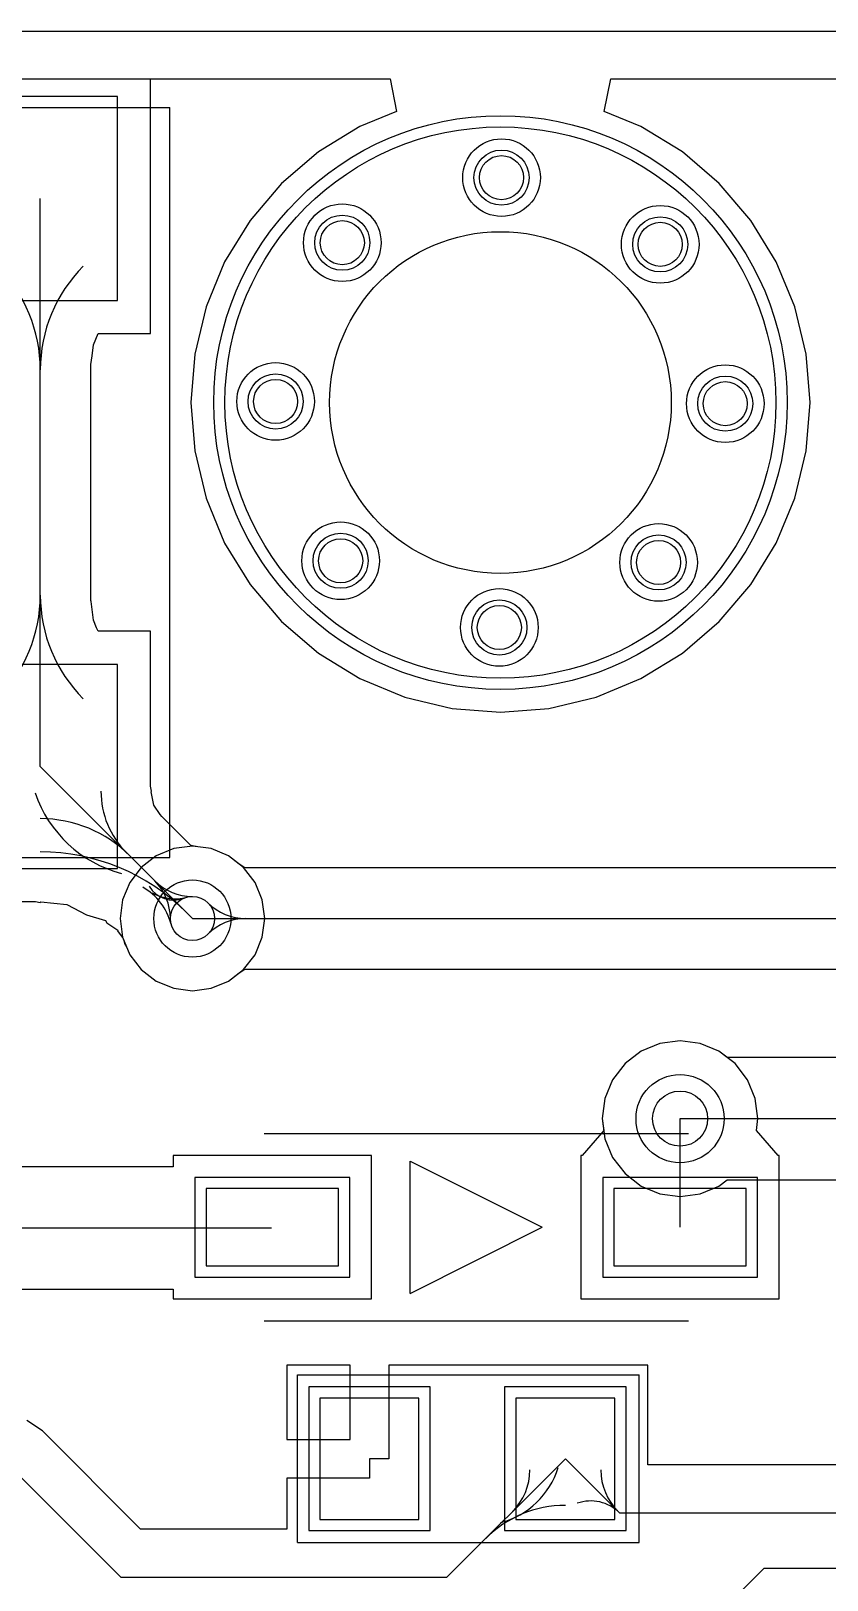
# Model space of a CAD drawing. Header units: millimetres. Extents: x 70.7 to 144.7, y 50.1 to 113.7.
# Drawn here: x 81.95 to 89.18, y 91.03 to 105.08 of the extents above; entities that cross this region are included whole.
import ezdxf

# ---------------------------------------------------------------- set-up
doc = ezdxf.new("R2010")
doc.units = ezdxf.units.MM
for name, color, linetype in [('BottomLayer', 5, 'Continuous'), ('BottomSolder', 6, 'Continuous'), ('KeepOutLayer', 6, 'Continuous'), ('MultiLayer', 9, 'Continuous'), ('PadHoleLayer', 156, 'Continuous'), ('TopLayer', 1, 'Continuous'), ('TopOverlay', 2, 'Continuous'), ('TopPaste', 8, 'Continuous'), ('TopSolder', 216, 'Continuous'), ('ViaHoleLayer', 16, 'Continuous')]:
    doc.layers.add(name, color=color, linetype=linetype)

# ---------------------------------------------------------------- blocks, each defined once
blk = doc.blocks.new('____7')
at = {"layer": 'BottomLayer'}
for centre, radius in [((0, 0), 2.5), ((0.01, 2.04), 0.25), ((-1.435, 1.45), 0.25), ((1.45, 1.435), 0.25), ((-2.04, 0.01), 0.25), ((2.04, -0.01), 0.25), ((-1.45, -1.435), 0.25), ((1.435, -1.45), 0.25), ((-0.01, -2.04), 0.25)]:
    blk.add_circle(centre, radius, dxfattribs=at)
at = {"layer": 'BottomSolder'}
for centre, radius in [((0, 0), 2.602), ((0.01, 2.04), 0.352), ((-1.435, 1.45), 0.352), ((1.45, 1.435), 0.352), ((-2.04, 0.01), 0.352), ((2.04, -0.01), 0.352), ((-1.45, -1.435), 0.352), ((1.435, -1.45), 0.352), ((-0.01, -2.04), 0.352)]:
    blk.add_circle(centre, radius, dxfattribs=at)
at = {"layer": 'MultiLayer'}
for centre, radius in [((0, 0), 2.5), ((0.01, 2.04), 0.25), ((-1.435, 1.45), 0.25), ((1.45, 1.435), 0.25), ((-2.04, 0.01), 0.25), ((2.04, -0.01), 0.25), ((-1.45, -1.435), 0.25), ((1.435, -1.45), 0.25), ((-0.01, -2.04), 0.25)]:
    blk.add_circle(centre, radius, dxfattribs=at)
at = {"layer": 'PadHoleLayer'}
for centre, radius in [((0.01, 2.04), 0.2), ((-1.435, 1.45), 0.2), ((0, 0), 1.55), ((1.45, 1.435), 0.2), ((-2.04, 0.01), 0.2), ((2.04, -0.01), 0.2), ((-1.45, -1.435), 0.2), ((1.435, -1.45), 0.2), ((-0.01, -2.04), 0.2)]:
    blk.add_circle(centre, radius, dxfattribs=at)
at = {"layer": 'TopLayer'}
for centre, radius in [((0, 0), 2.5), ((0.01, 2.04), 0.25), ((-1.435, 1.45), 0.25), ((1.45, 1.435), 0.25), ((-2.04, 0.01), 0.25), ((2.04, -0.01), 0.25), ((-1.45, -1.435), 0.25), ((1.435, -1.45), 0.25), ((-0.01, -2.04), 0.25)]:
    blk.add_circle(centre, radius, dxfattribs=at)
at = {"layer": 'TopSolder'}
for centre, radius in [((0, 0), 2.602), ((0.01, 2.04), 0.352), ((-1.435, 1.45), 0.352), ((1.45, 1.435), 0.352), ((-2.04, 0.01), 0.352), ((2.04, -0.01), 0.352), ((-1.45, -1.435), 0.352), ((1.435, -1.45), 0.352), ((-0.01, -2.04), 0.352)]:
    blk.add_circle(centre, radius, dxfattribs=at)
blk = doc.blocks.new('SOD_123___NEW_15')
at = {"layer": 'TopLayer'}
for p, q in [((-2.45, 0.35), (-2.45, -0.35)), ((-1.25, 0.35), (-2.45, 0.35)), ((-1.25, -0.35), (-1.25, 0.35)), ((1.25, 0.35), (1.25, -0.35)), ((2.45, 0.35), (1.25, 0.35)), ((2.45, -0.35), (2.45, 0.35)), ((-2.45, -0.35), (-1.25, -0.35)), ((1.25, -0.35), (2.45, -0.35))]:
    blk.add_line(p, q, dxfattribs=at)
at = {"layer": 'TopOverlay'}
for p, q in [((-1.925, 0.85), (1.925, 0.85)), ((-0.6, -0.6), (-0.6, 0.6)), ((-0.6, 0.6), (0.6, 0)), ((-0.6, -0.6), (0.6, 0)), ((-1.925, -0.85), (1.925, -0.85))]:
    blk.add_line(p, q, dxfattribs=at)
at = {"layer": 'TopPaste'}
for p, q in [((-2.45, 0.35), (-2.45, -0.35)), ((-1.25, 0.35), (-2.45, 0.35)), ((-1.25, -0.35), (-1.25, 0.35)), ((1.25, 0.35), (1.25, -0.35)), ((2.45, 0.35), (1.25, 0.35)), ((2.45, -0.35), (2.45, 0.35)), ((-2.45, -0.35), (-1.25, -0.35)), ((1.25, -0.35), (2.45, -0.35))]:
    blk.add_line(p, q, dxfattribs=at)
at = {"layer": 'TopSolder'}
for p, q in [((-2.552, 0.452), (-2.552, -0.452)), ((-1.148, 0.452), (-2.552, 0.452)), ((-1.148, -0.452), (-1.148, 0.452)), ((1.148, 0.452), (1.148, -0.452)), ((2.552, 0.452), (1.148, 0.452)), ((2.552, -0.452), (2.552, 0.452)), ((-2.552, -0.452), (-1.148, -0.452)), ((1.148, -0.452), (2.552, -0.452))]:
    blk.add_line(p, q, dxfattribs=at)
blk = doc.blocks.new('RES_0603_39')
at = {"layer": 'TopLayer'}
for p, q in [((-0.44, 0.55), (-1.338, 0.55)), ((-1.338, 0.55), (-1.338, -0.55)), ((-0.44, -0.55), (-0.44, 0.55)), ((1.338, 0.55), (0.44, 0.55)), ((0.44, 0.55), (0.44, -0.55)), ((1.338, -0.55), (1.338, 0.55)), ((-1.338, -0.55), (-0.44, -0.55)), ((0.44, -0.55), (1.338, -0.55))]:
    blk.add_line(p, q, dxfattribs=at)
at = {"layer": 'TopOverlay'}
for p, q in [((-1.54, 0.76), (-0.01, 0.76)), ((-1.54, -0.76), (-1.54, 0.76)), ((-0.34, 0.76), (1.56, 0.76)), ((1.56, -0.76), (1.56, 0.76)), ((-1.54, -0.76), (1.56, -0.76))]:
    blk.add_line(p, q, dxfattribs=at)
at = {"layer": 'TopPaste'}
for p, q in [((-0.44, 0.55), (-1.338, 0.55)), ((-1.338, 0.55), (-1.338, -0.55)), ((-0.44, -0.55), (-0.44, 0.55)), ((1.338, 0.55), (0.44, 0.55)), ((0.44, 0.55), (0.44, -0.55)), ((1.338, -0.55), (1.338, 0.55)), ((-1.338, -0.55), (-0.44, -0.55)), ((0.44, -0.55), (1.338, -0.55))]:
    blk.add_line(p, q, dxfattribs=at)
at = {"layer": 'TopSolder'}
for p, q in [((-0.338, 0.652), (-1.44, 0.652)), ((-1.44, 0.652), (-1.44, -0.652)), ((-0.338, -0.652), (-0.338, 0.652)), ((1.44, 0.652), (0.338, 0.652)), ((0.338, 0.652), (0.338, -0.652)), ((1.44, -0.652), (1.44, 0.652)), ((-1.44, -0.652), (-0.338, -0.652)), ((0.338, -0.652), (1.44, -0.652))]:
    blk.add_line(p, q, dxfattribs=at)
blk = doc.blocks.new('KEY_4P____52')
at = {"layer": 'TopLayer'}
for p, q in [((-2.7, 3.5), (-2.7, 1.65)), ((-1.3, 3.5), (-2.7, 3.5)), ((-1.3, 1.65), (-1.3, 3.5)), ((1.3, 3.5), (1.3, 1.65)), ((2.7, 3.5), (1.3, 3.5)), ((2.7, 1.65), (2.7, 3.5)), ((-2.7, 1.65), (-1.3, 1.65)), ((1.3, 1.65), (2.7, 1.65)), ((-2.7, -1.65), (-2.7, -3.5)), ((-1.3, -1.65), (-2.7, -1.65)), ((-1.3, -3.5), (-1.3, -1.65)), ((1.3, -1.65), (1.3, -3.5)), ((2.7, -1.65), (1.3, -1.65)), ((2.7, -3.5), (2.7, -1.65)), ((-2.7, -3.5), (-1.3, -3.5)), ((1.3, -3.5), (2.7, -3.5))]:
    blk.add_line(p, q, dxfattribs=at)
at = {"layer": 'TopOverlay'}
for p, q in [((-3.175, -3.4), (-3.175, 3.4)), ((-3.175, 3.4), (3.175, 3.4)), ((3.175, -3.4), (3.175, 3.4)), ((-3.175, -3.4), (3.175, -3.4))]:
    blk.add_line(p, q, dxfattribs=at)
at = {"layer": 'TopPaste'}
for p, q in [((-2.7, 3.5), (-2.7, 1.65)), ((-1.3, 3.5), (-2.7, 3.5)), ((-1.3, 1.65), (-1.3, 3.5)), ((1.3, 3.5), (1.3, 1.65)), ((2.7, 3.5), (1.3, 3.5)), ((2.7, 1.65), (2.7, 3.5)), ((-2.7, 1.65), (-1.3, 1.65)), ((1.3, 1.65), (2.7, 1.65)), ((-2.7, -1.65), (-2.7, -3.5)), ((-1.3, -1.65), (-2.7, -1.65)), ((-1.3, -3.5), (-1.3, -1.65)), ((1.3, -1.65), (1.3, -3.5)), ((2.7, -1.65), (1.3, -1.65)), ((2.7, -3.5), (2.7, -1.65)), ((-2.7, -3.5), (-1.3, -3.5)), ((1.3, -3.5), (2.7, -3.5))]:
    blk.add_line(p, q, dxfattribs=at)
at = {"layer": 'TopSolder'}
for p, q in [((-2.7, 3.5), (-2.7, 1.65)), ((-1.3, 3.5), (-2.7, 3.5)), ((-1.3, 1.65), (-1.3, 3.5)), ((1.3, 3.5), (1.3, 1.65)), ((2.7, 3.5), (1.3, 3.5)), ((2.7, 1.65), (2.7, 3.5)), ((-2.7, 1.65), (-1.3, 1.65)), ((1.3, 1.65), (2.7, 1.65)), ((-2.7, -1.65), (-2.7, -3.5)), ((-1.3, -1.65), (-2.7, -1.65)), ((-1.3, -3.5), (-1.3, -1.65)), ((1.3, -1.65), (1.3, -3.5)), ((2.7, -1.65), (1.3, -1.65)), ((2.7, -3.5), (2.7, -1.65)), ((-2.7, -3.5), (-1.3, -3.5)), ((1.3, -3.5), (2.7, -3.5))]:
    blk.add_line(p, q, dxfattribs=at)

msp = doc.modelspace()

# ---------------------------------------------------------------- linework, layer by layer
at = {"layer": 'BottomLayer'}
for p, q in [((77.422, 104.646), (85.211, 104.646)), ((85.211, 104.646), (85.27, 104.352)), ((87.154, 104.352), (87.213, 104.646)), ((87.213, 104.646), (137.498, 104.646)), ((85.27, 104.352), (84.937, 104.214)), ((87.487, 104.214), (87.154, 104.352)), ((84.937, 104.214), (84.561, 103.984)), ((87.863, 103.984), (87.487, 104.214)), ((84.561, 103.984), (84.226, 103.697)), ((88.198, 103.697), (87.863, 103.984)), ((84.226, 103.697), (83.94, 103.362)), ((88.484, 103.362), (88.198, 103.697)), ((83.94, 103.362), (83.709, 102.986)), ((88.714, 102.986), (88.484, 103.362)), ((83.709, 102.986), (83.541, 102.579)), ((88.883, 102.579), (88.714, 102.986)), ((83.541, 102.579), (83.438, 102.151)), ((88.986, 102.151), (88.883, 102.579)), ((83.438, 102.151), (83.403, 101.711)), ((89.021, 101.711), (88.986, 102.151)), ((83.403, 101.711), (83.438, 101.272)), ((88.986, 101.272), (89.021, 101.711)), ((83.438, 101.272), (83.541, 100.843)), ((88.883, 100.843), (88.986, 101.272)), ((83.541, 100.843), (83.709, 100.436)), ((88.714, 100.436), (88.883, 100.843)), ((83.709, 100.436), (83.94, 100.06)), ((88.484, 100.06), (88.714, 100.436)), ((83.94, 100.06), (84.226, 99.725)), ((88.198, 99.725), (88.484, 100.06)), ((84.226, 99.725), (84.561, 99.439)), ((87.863, 99.439), (88.198, 99.725)), ((84.561, 99.439), (84.937, 99.209)), ((87.487, 99.209), (87.863, 99.439)), ((84.937, 99.209), (85.344, 99.04)), ((87.08, 99.04), (87.487, 99.209)), ((85.344, 99.04), (85.773, 98.937)), ((85.773, 98.937), (86.212, 98.903)), ((86.212, 98.903), (86.651, 98.937)), ((86.651, 98.937), (87.08, 99.04)), ((83.247, 97.665), (83.089, 97.599)), ((83.417, 97.687), (83.247, 97.665)), ((83.587, 97.665), (83.417, 97.687)), ((83.745, 97.599), (83.587, 97.665)), ((83.089, 97.599), (82.953, 97.495)), ((83.842, 97.524), (83.745, 97.599)), ((83.883, 97.497), (83.842, 97.524)), ((82.953, 97.495), (82.849, 97.359)), ((83.883, 97.496), (83.883, 97.497)), ((83.883, 97.497), (83.883, 97.497)), ((83.898, 97.49), (83.883, 97.496)), ((100.422, 97.49), (83.898, 97.49)), ((82.849, 97.359), (82.784, 97.201)), ((82.784, 97.201), (82.761, 97.031)), ((82.761, 97.031), (82.784, 96.862)), ((83.417, 97.031), (100.422, 97.031)), ((82.784, 96.862), (82.849, 96.703)), ((82.849, 96.703), (82.953, 96.568)), ((82.953, 96.568), (83.089, 96.463)), ((83.745, 96.463), (83.842, 96.538)), ((83.842, 96.538), (83.883, 96.565)), ((83.883, 96.566), (83.898, 96.572)), ((83.883, 96.565), (83.883, 96.566)), ((83.883, 96.565), (83.883, 96.565)), ((83.898, 96.572), (100.232, 96.572)), ((83.089, 96.463), (83.247, 96.398)), ((83.247, 96.398), (83.417, 96.376)), ((83.417, 96.376), (83.587, 96.398)), ((83.587, 96.398), (83.745, 96.463)), ((87.489, 95.828), (87.343, 95.715)), ((87.659, 95.898), (87.489, 95.828)), ((87.842, 95.922), (87.659, 95.898)), ((88.025, 95.898), (87.842, 95.922)), ((88.195, 95.828), (88.025, 95.898)), ((88.269, 95.771), (88.195, 95.828)), ((87.343, 95.715), (87.23, 95.569)), ((95.368, 95.771), (88.269, 95.771)), ((87.23, 95.569), (87.16, 95.399)), ((87.16, 95.399), (87.136, 95.216)), ((87.136, 95.216), (87.16, 95.034)), ((87.842, 95.216), (95.368, 95.216)), ((87.16, 95.034), (87.23, 94.863)), ((87.23, 94.863), (87.343, 94.717)), ((87.343, 94.717), (87.489, 94.605)), ((87.489, 94.605), (87.659, 94.534)), ((88.025, 94.534), (88.195, 94.605)), ((88.195, 94.605), (88.269, 94.662)), ((88.269, 94.662), (95.138, 94.662)), ((87.659, 94.534), (87.842, 94.51)), ((87.842, 94.51), (88.025, 94.534))]:
    msp.add_line(p, q, dxfattribs=at)
for centre, radius in [((83.417, 97.031), 0.35), ((87.842, 95.216), 0.4)]:
    msp.add_circle(centre, radius, dxfattribs=at)
for centre, start, end in [((83.9, 97.514), 225, 270), ((83.9, 97.514), 225, 270), ((83.9, 96.548), 90, 135), ((83.9, 96.548), 90, 135)]:
    msp.add_arc(centre, 0.483, start, end, dxfattribs=at)
at = {"layer": 'KeepOutLayer'}
msp.add_line((77.242, 105.081), (137.678, 105.081), dxfattribs=at)
at = {"layer": 'MultiLayer'}
for centre, radius in [((83.417, 97.031), 0.35), ((87.842, 95.216), 0.4)]:
    msp.add_circle(centre, radius, dxfattribs=at)
at = {"layer": 'TopLayer'}
for p, q in [((83.037, 102.336), (83.037, 104.646)), ((83.037, 104.646), (85.211, 104.646)), ((85.211, 104.646), (85.27, 104.352)), ((87.154, 104.352), (87.213, 104.646)), ((87.213, 104.646), (137.498, 104.646)), ((85.27, 104.352), (84.937, 104.214)), ((87.487, 104.214), (87.154, 104.352)), ((84.937, 104.214), (84.561, 103.984)), ((87.863, 103.984), (87.487, 104.214)), ((84.561, 103.984), (84.226, 103.697)), ((88.198, 103.697), (87.863, 103.984)), ((84.226, 103.697), (83.94, 103.362)), ((88.484, 103.362), (88.198, 103.697)), ((82.037, 98.411), (82.037, 103.561)), ((83.94, 103.362), (83.709, 102.986)), ((88.714, 102.986), (88.484, 103.362)), ((83.709, 102.986), (83.541, 102.579)), ((88.883, 102.579), (88.714, 102.986)), ((83.541, 102.579), (83.438, 102.151)), ((88.986, 102.151), (88.883, 102.579)), ((82.519, 102.235), (82.561, 102.336)), ((82.561, 102.336), (83.037, 102.336)), ((82.506, 102.135), (82.519, 102.235)), ((83.438, 102.151), (83.403, 101.711)), ((89.021, 101.711), (88.986, 102.151)), ((82.496, 102.056), (82.506, 102.135)), ((82.496, 99.916), (82.496, 102.056)), ((83.403, 101.711), (83.438, 101.272)), ((88.986, 101.272), (89.021, 101.711)), ((83.438, 101.272), (83.541, 100.843)), ((88.883, 100.843), (88.986, 101.272)), ((83.541, 100.843), (83.709, 100.436)), ((88.714, 100.436), (88.883, 100.843)), ((83.709, 100.436), (83.94, 100.06)), ((88.484, 100.06), (88.714, 100.436)), ((83.94, 100.06), (84.226, 99.725)), ((88.198, 99.725), (88.484, 100.06)), ((82.497, 99.908), (82.496, 99.916)), ((82.519, 99.738), (82.497, 99.908)), ((82.548, 99.667), (82.519, 99.738)), ((82.561, 99.636), (82.548, 99.667)), ((83.037, 99.636), (82.561, 99.636)), ((83.037, 98.231), (83.037, 99.636)), ((84.226, 99.725), (84.561, 99.439)), ((87.863, 99.439), (88.198, 99.725)), ((84.561, 99.439), (84.937, 99.209)), ((87.487, 99.209), (87.863, 99.439)), ((84.937, 99.209), (85.344, 99.04)), ((87.08, 99.04), (87.487, 99.209)), ((85.344, 99.04), (85.773, 98.937)), ((85.773, 98.937), (86.212, 98.903)), ((86.212, 98.903), (86.651, 98.937)), ((86.651, 98.937), (87.08, 99.04)), ((82.037, 98.411), (83.417, 97.031)), ((83.046, 98.186), (83.037, 98.231)), ((83.042, 98.181), (83.046, 98.186)), ((83.066, 98.06), (83.042, 98.181)), ((83.046, 98.186), (83.046, 98.186)), ((83.123, 97.974), (83.066, 98.06)), ((83.141, 97.956), (83.123, 97.974)), ((83.4, 97.697), (83.141, 97.956)), ((83.141, 97.956), (83.141, 97.956)), ((83.141, 97.956), (83.141, 97.956)), ((83.401, 97.696), (83.4, 97.697)), ((83.4, 97.697), (83.4, 97.697)), ((83.4, 97.697), (83.4, 97.697)), ((83.416, 97.69), (83.401, 97.696)), ((83.417, 97.69), (83.416, 97.69)), ((83.465, 97.681), (83.417, 97.69)), ((83.417, 97.69), (83.417, 97.69)), ((83.587, 97.665), (83.465, 97.681)), ((83.745, 97.599), (83.587, 97.665)), ((83.881, 97.495), (83.745, 97.599)), ((83.985, 97.359), (83.881, 97.495)), ((84.05, 97.201), (83.985, 97.359)), ((81.037, 97.186), (81.993, 97.186)), ((81.993, 97.186), (82.037, 97.177)), ((82.037, 97.177), (82.043, 97.183)), ((82.037, 97.177), (82.037, 97.177)), ((82.043, 97.183), (82.278, 97.159)), ((82.278, 97.159), (82.456, 97.064)), ((84.073, 97.031), (84.05, 97.201)), ((82.456, 97.064), (82.627, 97.012)), ((82.627, 97.012), (82.641, 96.991)), ((82.641, 96.991), (82.74, 96.925)), ((84.05, 96.862), (84.073, 97.031)), ((82.74, 96.925), (82.736, 96.918)), ((82.736, 96.918), (82.736, 96.918)), ((82.736, 96.918), (82.736, 96.918)), ((82.736, 96.918), (82.736, 96.918)), ((82.736, 96.918), (82.736, 96.918)), ((82.736, 96.918), (82.78, 96.861)), ((82.78, 96.861), (82.784, 96.862)), ((82.784, 96.862), (82.793, 96.84)), ((82.793, 96.84), (82.8, 96.804)), ((83.985, 96.703), (84.05, 96.862)), ((82.8, 96.804), (82.82, 96.774)), ((82.82, 96.774), (82.849, 96.703)), ((82.849, 96.703), (82.953, 96.568)), ((83.881, 96.568), (83.985, 96.703)), ((82.953, 96.568), (83.089, 96.463)), ((83.745, 96.463), (83.881, 96.568)), ((83.089, 96.463), (83.247, 96.398)), ((83.247, 96.398), (83.417, 96.376)), ((83.417, 96.376), (83.587, 96.398)), ((83.587, 96.398), (83.745, 96.463)), ((87.489, 95.828), (87.343, 95.715)), ((87.659, 95.898), (87.489, 95.828)), ((87.842, 95.922), (87.659, 95.898)), ((88.025, 95.898), (87.842, 95.922)), ((88.195, 95.828), (88.025, 95.898)), ((88.341, 95.715), (88.195, 95.828)), ((87.343, 95.715), (87.23, 95.569)), ((88.453, 95.569), (88.341, 95.715)), ((87.23, 95.569), (87.16, 95.399)), ((88.524, 95.399), (88.453, 95.569)), ((87.16, 95.399), (87.136, 95.216)), ((88.548, 95.216), (88.524, 95.399)), ((87.136, 95.216), (87.15, 95.107)), ((87.842, 94.231), (87.842, 95.216)), ((88.534, 95.107), (88.548, 95.216)), ((87.15, 95.107), (86.952, 94.881)), ((88.731, 94.881), (88.534, 95.107)), ((85.042, 94.881), (83.242, 94.881)), ((83.242, 94.881), (83.242, 94.78)), ((85.042, 93.581), (85.042, 94.881)), ((86.952, 94.881), (86.942, 94.881)), ((86.942, 94.881), (86.942, 93.581)), ((88.742, 94.881), (88.731, 94.881)), ((88.742, 93.581), (88.742, 94.881)), ((83.242, 94.78), (80.738, 94.78)), ((78.79, 94.225), (84.136, 94.225)), ((80.735, 93.67), (83.242, 93.67)), ((83.242, 93.67), (83.242, 93.581)), ((83.242, 93.581), (85.042, 93.581)), ((86.942, 93.581), (88.742, 93.581)), ((84.848, 92.981), (84.274, 92.981)), ((84.274, 92.981), (84.274, 92.306)), ((84.848, 92.306), (84.848, 92.981)), ((85.772, 92.981), (85.198, 92.981)), ((85.198, 92.981), (85.198, 92.131)), ((86.052, 92.981), (85.772, 92.981)), ((85.772, 92.981), (85.772, 92.981)), ((87.55, 92.981), (86.052, 92.981)), ((86.052, 92.981), (86.052, 92.981)), ((86.052, 92.981), (86.052, 92.981)), ((86.052, 92.981), (86.052, 92.981)), ((87.55, 92.075), (87.55, 92.981)), ((82.056, 92.383), (81.915, 92.477)), ((82.947, 91.492), (82.056, 92.383)), ((84.274, 92.306), (84.848, 92.306)), ((81.748, 92.075), (82.767, 91.056)), ((85.198, 92.131), (85.023, 92.131)), ((85.023, 92.131), (85.023, 91.956)), ((85.726, 91.056), (86.801, 92.131)), ((86.801, 92.131), (87.292, 91.64)), ((90.302, 92.075), (87.55, 92.075)), ((85.023, 91.956), (84.274, 91.956)), ((84.274, 91.956), (84.274, 91.492)), ((87.292, 91.64), (90.902, 91.64)), ((84.274, 91.492), (82.947, 91.492)), ((82.767, 91.056), (85.726, 91.056)), ((86.801, 89.336), (88.605, 91.14)), ((88.605, 91.14), (90.902, 91.14))]:
    msp.add_line(p, q, dxfattribs=at)
for centre, radius in [((83.417, 97.031), 0.35), ((87.842, 95.216), 0.4)]:
    msp.add_circle(centre, radius, dxfattribs=at)
for centre, radius, start, end in [((80.709, 102.008), 1.328, 0, 45), ((80.709, 102.008), 1.328, 0, 45), ((83.365, 102.008), 1.328, 135, 180), ((83.365, 102.008), 1.328, 135, 180), ((80.709, 99.964), 1.328, 315, 0), ((80.709, 99.964), 1.328, 315, 0), ((83.365, 99.964), 1.328, 180, 225), ((83.365, 99.964), 1.328, 180, 225), ((83.068, 98.54), 1.14, 198.9391, 255.0001), ((83.372, 98.186), 0.785, 180, 225), ((83.372, 98.186), 0.785, 180, 225), ((82.037, 96.79), 1.147, 45, 90), ((82.037, 96.79), 1.147, 45, 90), ((82.037, 95.765), 1.871, 45, 90), ((82.037, 95.765), 1.871, 45, 90), ((82.734, 97.031), 0.483, 0, 45), ((83.417, 97.714), 0.483, 225, 270), ((82.734, 97.031), 0.483, 0, 45), ((83.417, 97.714), 0.483, 225, 270), ((82.689, 96.836), 0.554, 15.0001, 60.0001), ((82.689, 96.836), 0.554, 15.0001, 60.0001), ((82.689, 96.836), 0.554, 15.0001, 60.0001), ((83.245, 97.452), 0.254, 210, 292.279), ((83.259, 97.622), 0.412, 240.0001, 285.0001), ((83.259, 97.622), 0.412, 240.0001, 285.0001), ((83.259, 97.622), 0.412, 240.0001, 285.0001), ((86.022, 92.274), 0.748, 285.0001, 342.6501), ((85.944, 92.03), 0.535, 315, 0), ((85.944, 92.03), 0.535, 315, 0), ((87.658, 92.03), 0.535, 180, 225), ((87.658, 92.03), 0.535, 180, 225), ((87.032, 91.38), 0.368, 45, 109.516), ((87.032, 91.38), 0.368, 45, 109.516), ((86.801, 90.687), 1.021, 90, 135), ((86.801, 90.687), 1.021, 90, 135)]:
    msp.add_arc(centre, radius, start, end, dxfattribs=at)
at = {"layer": 'ViaHoleLayer'}
for centre, radius in [((83.417, 97.031), 0.2), ((87.842, 95.216), 0.25)]:
    msp.add_circle(centre, radius, dxfattribs=at)

# ---------------------------------------------------------------- block references
at = {"rotation": 360}
for name, p in [('KEY_4P____52', (80.037, 100.986)), ('____7', (86.212, 101.711)), ('SOD_123___NEW_15', (85.992, 94.231)), ('RES_0603_39', (85.912, 92.131))]:
    msp.add_blockref(name, p, dxfattribs=at)

doc.saveas('drawing.dxf')
